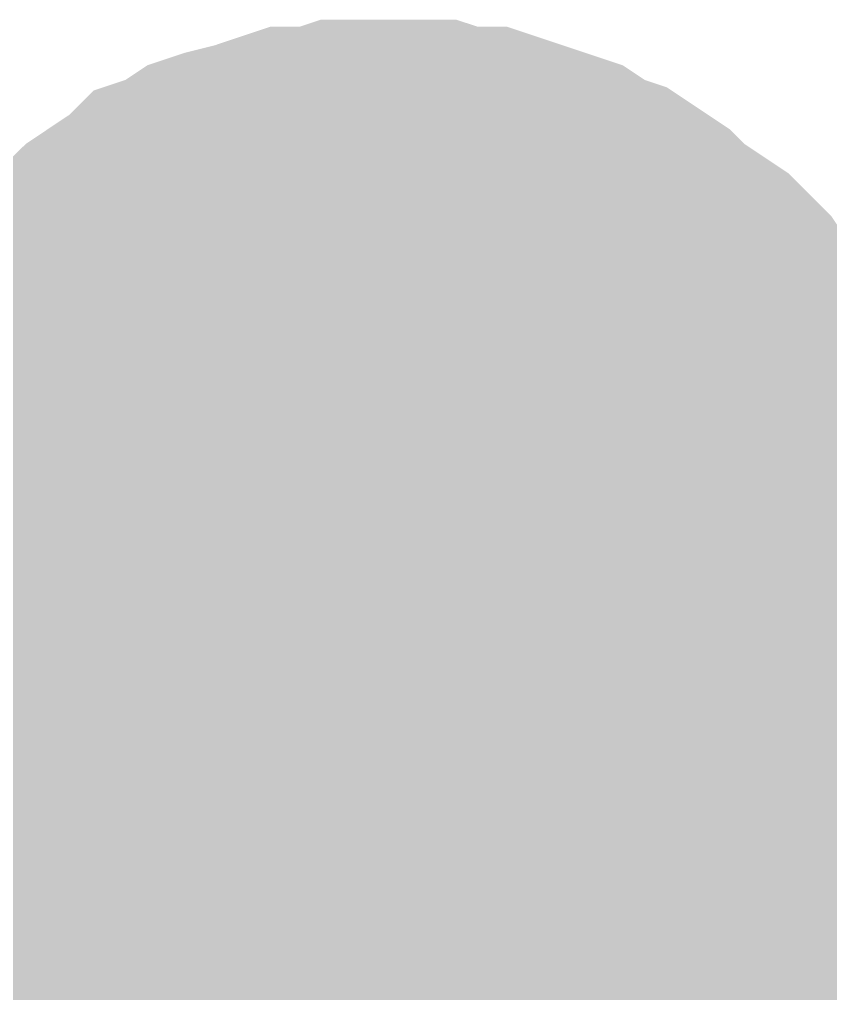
# Model space of a CAD drawing. Header units: inches. Extents: x 0 to 841, y 0 to 594.
# Drawn here: x 219.454 to 220.696, y 364.417 to 365.909 of the extents above; entities that cross this region are included whole.
import ezdxf

# ---------------------------------------------------------------- set-up
doc = ezdxf.new("R2010")
doc.units = ezdxf.units.IN
doc.layers.add('Sheet', color=255, linetype='Continuous')

msp = doc.modelspace()

# ---------------------------------------------------------------- linework, layer by layer
at = {"layer": 'Sheet'}
for points in [[(219.3005, 365.2534, 0.2997, 0.2997, 0), (219.3117, 365.2871, 0.2997, 0.2997, 0), (219.3342, 365.3208, 0.2997, 0.2997, 0), (219.3454, 365.3545, 0.2997, 0.2997, 0), (219.3679, 365.3882, 0.2997, 0.2997, 0), (219.3791, 365.4218, 0.2997, 0.2997, 0), (219.4016, 365.4443, 0.2997, 0.2997, 0), (219.424, 365.478, 0.2997, 0.2997, 0), (219.4577, 365.5117, 0.2997, 0.2997, 0), (219.4802, 365.5341, 0.2997, 0.2997, 0), (219.5026, 365.5566, 0.2997, 0.2997, 0), (219.5363, 365.5791, 0.2997, 0.2997, 0), (219.5588, 365.6015, 0.2997, 0.2997, 0), (219.5924, 365.624, 0.2997, 0.2997, 0), (219.6261, 365.6464, 0.2997, 0.2997, 0), (219.6486, 365.6689, 0.2997, 0.2997, 0), (219.6823, 365.6801, 0.2997, 0.2997, 0), (219.716, 365.7026, 0.2997, 0.2997, 0), (219.7497, 365.7138, 0.2997, 0.2997, 0), (219.7946, 365.725, 0.2997, 0.2997, 0), (219.8283, 365.7363, 0.2997, 0.2997, 0), (219.8619, 365.7475, 0.2997, 0.2997, 0), (219.9069, 365.7475, 0.2997, 0.2997, 0), (219.9405, 365.7587, 0.2997, 0.2997, 0), (219.9742, 365.7587, 0.2997, 0.2997, 0), (220.0191, 365.7587, 0.2997, 0.2997, 0)], [(219.3005, 365.2534, 0.2997, 0.2997, 0), (219.3117, 365.2871, 0.2997, 0.2997, 0), (219.3342, 365.3208, 0.2997, 0.2997, 0), (219.3454, 365.3545, 0.2997, 0.2997, 0), (219.3679, 365.3882, 0.2997, 0.2997, 0), (219.3791, 365.4218, 0.2997, 0.2997, 0), (219.4016, 365.4443, 0.2997, 0.2997, 0), (219.424, 365.478, 0.2997, 0.2997, 0), (219.4577, 365.5117, 0.2997, 0.2997, 0), (219.4802, 365.5341, 0.2997, 0.2997, 0), (219.5026, 365.5566, 0.2997, 0.2997, 0), (219.5363, 365.5791, 0.2997, 0.2997, 0), (219.5588, 365.6015, 0.2997, 0.2997, 0), (219.5924, 365.624, 0.2997, 0.2997, 0), (219.6261, 365.6464, 0.2997, 0.2997, 0), (219.6486, 365.6689, 0.2997, 0.2997, 0), (219.6823, 365.6801, 0.2997, 0.2997, 0), (219.716, 365.7026, 0.2997, 0.2997, 0), (219.7497, 365.7138, 0.2997, 0.2997, 0), (219.7946, 365.725, 0.2997, 0.2997, 0), (219.8283, 365.7363, 0.2997, 0.2997, 0), (219.8619, 365.7475, 0.2997, 0.2997, 0), (219.9069, 365.7475, 0.2997, 0.2997, 0), (219.9405, 365.7587, 0.2997, 0.2997, 0), (219.9742, 365.7587, 0.2997, 0.2997, 0), (220.0191, 365.7587, 0.2997, 0.2997, 0)], [(220.0191, 365.7587, 0.2997, 0.2997, 0), (220.0191, 365.7587, 0.2997, 0.2997, 0)], [(220.0191, 365.7587, 0.2997, 0.2997, 0), (220.0528, 365.7587, 0.2997, 0.2997, 0), (220.0977, 365.7587, 0.2997, 0.2997, 0), (220.1314, 365.7475, 0.2997, 0.2997, 0), (220.1764, 365.7475, 0.2997, 0.2997, 0), (220.21, 365.7363, 0.2997, 0.2997, 0), (220.2437, 365.725, 0.2997, 0.2997, 0), (220.2774, 365.7138, 0.2997, 0.2997, 0), (220.3111, 365.7026, 0.2997, 0.2997, 0), (220.3448, 365.6801, 0.2997, 0.2997, 0), (220.3785, 365.6689, 0.2997, 0.2997, 0), (220.4122, 365.6464, 0.2997, 0.2997, 0), (220.4458, 365.624, 0.2997, 0.2997, 0), (220.4683, 365.6015, 0.2997, 0.2997, 0), (220.502, 365.5791, 0.2997, 0.2997, 0), (220.5357, 365.5566, 0.2997, 0.2997, 0), (220.5581, 365.5341, 0.2997, 0.2997, 0), (220.5806, 365.5117, 0.2997, 0.2997, 0), (220.603, 365.478, 0.2997, 0.2997, 0), (220.6255, 365.4443, 0.2997, 0.2997, 0), (220.648, 365.4218, 0.2997, 0.2997, 0), (220.6704, 365.3882, 0.2997, 0.2997, 0), (220.6929, 365.3545, 0.2997, 0.2997, 0), (220.7041, 365.3208, 0.2997, 0.2997, 0), (220.7266, 365.2871, 0.2997, 0.2997, 0), (220.7378, 365.2534, 0.2997, 0.2997, 0), (220.749, 365.2197, 0.2997, 0.2997, 0), (220.7603, 365.186, 0.2997, 0.2997, 0), (220.7715, 365.1523, 0.2997, 0.2997, 0), (220.7715, 365.1074, 0.2997, 0.2997, 0), (220.7827, 365.0737, 0.2997, 0.2997, 0), (220.7827, 365.0288, 0.2997, 0.2997, 0), (220.7827, 364.9951, 0.2997, 0.2997, 0)], [(220.0191, 365.7587, 0.2997, 0.2997, 0), (220.0191, 365.7587, 0.2997, 0.2997, 0)], [(220.0191, 365.7587, 0.2997, 0.2997, 0), (220.0528, 365.7587, 0.2997, 0.2997, 0), (220.0977, 365.7587, 0.2997, 0.2997, 0), (220.1314, 365.7475, 0.2997, 0.2997, 0), (220.1764, 365.7475, 0.2997, 0.2997, 0), (220.21, 365.7363, 0.2997, 0.2997, 0), (220.2437, 365.725, 0.2997, 0.2997, 0), (220.2774, 365.7138, 0.2997, 0.2997, 0), (220.3111, 365.7026, 0.2997, 0.2997, 0), (220.3448, 365.6801, 0.2997, 0.2997, 0), (220.3785, 365.6689, 0.2997, 0.2997, 0), (220.4122, 365.6464, 0.2997, 0.2997, 0), (220.4458, 365.624, 0.2997, 0.2997, 0), (220.4683, 365.6015, 0.2997, 0.2997, 0), (220.502, 365.5791, 0.2997, 0.2997, 0), (220.5357, 365.5566, 0.2997, 0.2997, 0), (220.5581, 365.5341, 0.2997, 0.2997, 0), (220.5806, 365.5117, 0.2997, 0.2997, 0), (220.603, 365.478, 0.2997, 0.2997, 0), (220.6255, 365.4443, 0.2997, 0.2997, 0), (220.648, 365.4218, 0.2997, 0.2997, 0), (220.6704, 365.3882, 0.2997, 0.2997, 0), (220.6929, 365.3545, 0.2997, 0.2997, 0), (220.7041, 365.3208, 0.2997, 0.2997, 0), (220.7266, 365.2871, 0.2997, 0.2997, 0), (220.7378, 365.2534, 0.2997, 0.2997, 0), (220.749, 365.2197, 0.2997, 0.2997, 0), (220.7603, 365.186, 0.2997, 0.2997, 0), (220.7715, 365.1523, 0.2997, 0.2997, 0), (220.7715, 365.1074, 0.2997, 0.2997, 0), (220.7827, 365.0737, 0.2997, 0.2997, 0), (220.7827, 365.0288, 0.2997, 0.2997, 0), (220.7827, 364.9951, 0.2997, 0.2997, 0)], [(219.4016, 365.4443, 0.0991, 0.0991, 0), (219.424, 365.478, 0.0991, 0.0991, 0), (219.4577, 365.5117, 0.0991, 0.0991, 0), (219.4802, 365.5341, 0.0991, 0.0991, 0), (219.5026, 365.5566, 0.0991, 0.0991, 0), (219.5363, 365.5791, 0.0991, 0.0991, 0), (219.5588, 365.6015, 0.0991, 0.0991, 0), (219.5924, 365.624, 0.0991, 0.0991, 0), (219.6261, 365.6464, 0.0991, 0.0991, 0), (219.6486, 365.6689, 0.0991, 0.0991, 0), (219.6823, 365.6801, 0.0991, 0.0991, 0), (219.716, 365.7026, 0.0991, 0.0991, 0), (219.7497, 365.7138, 0.0991, 0.0991, 0), (219.7946, 365.725, 0.0991, 0.0991, 0), (219.8283, 365.7363, 0.0991, 0.0991, 0), (219.8619, 365.7475, 0.0991, 0.0991, 0), (219.9069, 365.7475, 0.0991, 0.0991, 0), (219.9405, 365.7587, 0.0991, 0.0991, 0), (219.9742, 365.7587, 0.0991, 0.0991, 0), (220.0191, 365.7587, 0.0991, 0.0991, 0)], [(219.4016, 365.4443, 0.0991, 0.0991, 0), (219.424, 365.478, 0.0991, 0.0991, 0), (219.4577, 365.5117, 0.0991, 0.0991, 0), (219.4802, 365.5341, 0.0991, 0.0991, 0), (219.5026, 365.5566, 0.0991, 0.0991, 0), (219.5363, 365.5791, 0.0991, 0.0991, 0), (219.5588, 365.6015, 0.0991, 0.0991, 0), (219.5924, 365.624, 0.0991, 0.0991, 0), (219.6261, 365.6464, 0.0991, 0.0991, 0), (219.6486, 365.6689, 0.0991, 0.0991, 0), (219.6823, 365.6801, 0.0991, 0.0991, 0), (219.716, 365.7026, 0.0991, 0.0991, 0), (219.7497, 365.7138, 0.0991, 0.0991, 0), (219.7946, 365.725, 0.0991, 0.0991, 0), (219.8283, 365.7363, 0.0991, 0.0991, 0), (219.8619, 365.7475, 0.0991, 0.0991, 0), (219.9069, 365.7475, 0.0991, 0.0991, 0), (219.9405, 365.7587, 0.0991, 0.0991, 0), (219.9742, 365.7587, 0.0991, 0.0991, 0), (220.0191, 365.7587, 0.0991, 0.0991, 0)], [(220.0191, 365.7587, 0.0991, 0.0991, 0), (220.0191, 365.7587, 0.0991, 0.0991, 0)], [(220.0191, 365.7587, 0.0991, 0.0991, 0), (220.0528, 365.7587, 0.0991, 0.0991, 0), (220.0977, 365.7587, 0.0991, 0.0991, 0), (220.1314, 365.7475, 0.0991, 0.0991, 0), (220.1764, 365.7475, 0.0991, 0.0991, 0), (220.21, 365.7363, 0.0991, 0.0991, 0), (220.2437, 365.725, 0.0991, 0.0991, 0), (220.2774, 365.7138, 0.0991, 0.0991, 0), (220.3111, 365.7026, 0.0991, 0.0991, 0), (220.3448, 365.6801, 0.0991, 0.0991, 0), (220.3785, 365.6689, 0.0991, 0.0991, 0), (220.4122, 365.6464, 0.0991, 0.0991, 0), (220.4458, 365.624, 0.0991, 0.0991, 0), (220.4683, 365.6015, 0.0991, 0.0991, 0), (220.502, 365.5791, 0.0991, 0.0991, 0), (220.5357, 365.5566, 0.0991, 0.0991, 0), (220.5581, 365.5341, 0.0991, 0.0991, 0), (220.5806, 365.5117, 0.0991, 0.0991, 0), (220.603, 365.478, 0.0991, 0.0991, 0), (220.6255, 365.4443, 0.0991, 0.0991, 0), (220.648, 365.4218, 0.0991, 0.0991, 0), (220.6704, 365.3882, 0.0991, 0.0991, 0), (220.6929, 365.3545, 0.0991, 0.0991, 0), (220.7041, 365.3208, 0.0991, 0.0991, 0), (220.7266, 365.2871, 0.0991, 0.0991, 0), (220.7378, 365.2534, 0.0991, 0.0991, 0), (220.749, 365.2197, 0.0991, 0.0991, 0)], [(220.0191, 365.7587, 0.0991, 0.0991, 0), (220.0191, 365.7587, 0.0991, 0.0991, 0)], [(220.0191, 365.7587, 0.0991, 0.0991, 0), (220.0528, 365.7587, 0.0991, 0.0991, 0), (220.0977, 365.7587, 0.0991, 0.0991, 0), (220.1314, 365.7475, 0.0991, 0.0991, 0), (220.1764, 365.7475, 0.0991, 0.0991, 0), (220.21, 365.7363, 0.0991, 0.0991, 0), (220.2437, 365.725, 0.0991, 0.0991, 0), (220.2774, 365.7138, 0.0991, 0.0991, 0), (220.3111, 365.7026, 0.0991, 0.0991, 0), (220.3448, 365.6801, 0.0991, 0.0991, 0), (220.3785, 365.6689, 0.0991, 0.0991, 0), (220.4122, 365.6464, 0.0991, 0.0991, 0), (220.4458, 365.624, 0.0991, 0.0991, 0), (220.4683, 365.6015, 0.0991, 0.0991, 0), (220.502, 365.5791, 0.0991, 0.0991, 0), (220.5357, 365.5566, 0.0991, 0.0991, 0), (220.5581, 365.5341, 0.0991, 0.0991, 0), (220.5806, 365.5117, 0.0991, 0.0991, 0), (220.603, 365.478, 0.0991, 0.0991, 0), (220.6255, 365.4443, 0.0991, 0.0991, 0), (220.648, 365.4218, 0.0991, 0.0991, 0), (220.6704, 365.3882, 0.0991, 0.0991, 0), (220.6929, 365.3545, 0.0991, 0.0991, 0), (220.7041, 365.3208, 0.0991, 0.0991, 0), (220.7266, 365.2871, 0.0991, 0.0991, 0), (220.7378, 365.2534, 0.0991, 0.0991, 0), (220.749, 365.2197, 0.0991, 0.0991, 0)], [(219.5138, 364.9951, 0.2997, 0.2997, 0), (219.5138, 365.0176, 0.2997, 0.2997, 0), (219.5138, 365.0513, 0.2997, 0.2997, 0), (219.5251, 365.0737, 0.2997, 0.2997, 0), (219.5251, 365.0962, 0.2997, 0.2997, 0), (219.5251, 365.1186, 0.2997, 0.2997, 0), (219.5363, 365.1411, 0.2997, 0.2997, 0), (219.5475, 365.1748, 0.2997, 0.2997, 0), (219.5588, 365.1973, 0.2997, 0.2997, 0), (219.5588, 365.2197, 0.2997, 0.2997, 0), (219.57, 365.2422, 0.2997, 0.2997, 0), (219.5812, 365.2534, 0.2997, 0.2997, 0), (219.6037, 365.2759, 0.2997, 0.2997, 0), (219.6149, 365.2983, 0.2997, 0.2997, 0), (219.6261, 365.3208, 0.2997, 0.2997, 0), (219.6486, 365.332, 0.2997, 0.2997, 0), (219.6598, 365.3545, 0.2997, 0.2997, 0), (219.6823, 365.3657, 0.2997, 0.2997, 0), (219.6935, 365.3882, 0.2997, 0.2997, 0), (219.716, 365.3994, 0.2997, 0.2997, 0), (219.7384, 365.4106, 0.2997, 0.2997, 0), (219.7609, 365.4331, 0.2997, 0.2997, 0), (219.7721, 365.4443, 0.2997, 0.2997, 0), (219.7946, 365.4555, 0.2997, 0.2997, 0), (219.817, 365.4555, 0.2997, 0.2997, 0), (219.8395, 365.4668, 0.2997, 0.2997, 0), (219.8732, 365.478, 0.2997, 0.2997, 0), (219.8956, 365.4892, 0.2997, 0.2997, 0), (219.9181, 365.4892, 0.2997, 0.2997, 0), (219.9405, 365.4892, 0.2997, 0.2997, 0), (219.963, 365.5005, 0.2997, 0.2997, 0), (219.9967, 365.5005, 0.2997, 0.2997, 0), (220.0191, 365.5005, 0.2997, 0.2997, 0)], [(219.5138, 364.9951, 0.2997, 0.2997, 0), (219.5138, 365.0176, 0.2997, 0.2997, 0), (219.5138, 365.0513, 0.2997, 0.2997, 0), (219.5251, 365.0737, 0.2997, 0.2997, 0), (219.5251, 365.0962, 0.2997, 0.2997, 0), (219.5251, 365.1186, 0.2997, 0.2997, 0), (219.5363, 365.1411, 0.2997, 0.2997, 0), (219.5475, 365.1748, 0.2997, 0.2997, 0), (219.5588, 365.1973, 0.2997, 0.2997, 0), (219.5588, 365.2197, 0.2997, 0.2997, 0), (219.57, 365.2422, 0.2997, 0.2997, 0), (219.5812, 365.2534, 0.2997, 0.2997, 0), (219.6037, 365.2759, 0.2997, 0.2997, 0), (219.6149, 365.2983, 0.2997, 0.2997, 0), (219.6261, 365.3208, 0.2997, 0.2997, 0), (219.6486, 365.332, 0.2997, 0.2997, 0), (219.6598, 365.3545, 0.2997, 0.2997, 0), (219.6823, 365.3657, 0.2997, 0.2997, 0), (219.6935, 365.3882, 0.2997, 0.2997, 0), (219.716, 365.3994, 0.2997, 0.2997, 0), (219.7384, 365.4106, 0.2997, 0.2997, 0), (219.7609, 365.4331, 0.2997, 0.2997, 0), (219.7721, 365.4443, 0.2997, 0.2997, 0), (219.7946, 365.4555, 0.2997, 0.2997, 0), (219.817, 365.4555, 0.2997, 0.2997, 0), (219.8395, 365.4668, 0.2997, 0.2997, 0), (219.8732, 365.478, 0.2997, 0.2997, 0), (219.8956, 365.4892, 0.2997, 0.2997, 0), (219.9181, 365.4892, 0.2997, 0.2997, 0), (219.9405, 365.4892, 0.2997, 0.2997, 0), (219.963, 365.5005, 0.2997, 0.2997, 0), (219.9967, 365.5005, 0.2997, 0.2997, 0), (220.0191, 365.5005, 0.2997, 0.2997, 0)], [(220.0191, 365.5005, 0.2997, 0.2997, 0), (220.0191, 365.5005, 0.2997, 0.2997, 0)], [(220.0191, 365.5005, 0.2997, 0.2997, 0), (220.0416, 365.5005, 0.2997, 0.2997, 0), (220.0753, 365.5005, 0.2997, 0.2997, 0), (220.0977, 365.4892, 0.2997, 0.2997, 0), (220.1202, 365.4892, 0.2997, 0.2997, 0), (220.1427, 365.4892, 0.2997, 0.2997, 0), (220.1651, 365.478, 0.2997, 0.2997, 0), (220.1988, 365.4668, 0.2997, 0.2997, 0), (220.2213, 365.4555, 0.2997, 0.2997, 0), (220.2437, 365.4555, 0.2997, 0.2997, 0), (220.2662, 365.4443, 0.2997, 0.2997, 0), (220.2774, 365.4331, 0.2997, 0.2997, 0), (220.2999, 365.4106, 0.2997, 0.2997, 0), (220.3223, 365.3994, 0.2997, 0.2997, 0), (220.3448, 365.3882, 0.2997, 0.2997, 0), (220.356, 365.3657, 0.2997, 0.2997, 0), (220.3785, 365.3545, 0.2997, 0.2997, 0), (220.3897, 365.332, 0.2997, 0.2997, 0), (220.4122, 365.3208, 0.2997, 0.2997, 0), (220.4234, 365.2983, 0.2997, 0.2997, 0), (220.4346, 365.2759, 0.2997, 0.2997, 0), (220.4571, 365.2534, 0.2997, 0.2997, 0), (220.4683, 365.2422, 0.2997, 0.2997, 0), (220.4795, 365.2197, 0.2997, 0.2997, 0), (220.4795, 365.1973, 0.2997, 0.2997, 0), (220.4908, 365.1748, 0.2997, 0.2997, 0), (220.502, 365.1411, 0.2997, 0.2997, 0), (220.5132, 365.1186, 0.2997, 0.2997, 0), (220.5132, 365.0962, 0.2997, 0.2997, 0), (220.5132, 365.0737, 0.2997, 0.2997, 0), (220.5244, 365.0513, 0.2997, 0.2997, 0), (220.5244, 365.0176, 0.2997, 0.2997, 0), (220.5244, 364.9951, 0.2997, 0.2997, 0)], [(220.0191, 365.5005, 0.2997, 0.2997, 0), (220.0191, 365.5005, 0.2997, 0.2997, 0)], [(220.0191, 365.5005, 0.2997, 0.2997, 0), (220.0416, 365.5005, 0.2997, 0.2997, 0), (220.0753, 365.5005, 0.2997, 0.2997, 0), (220.0977, 365.4892, 0.2997, 0.2997, 0), (220.1202, 365.4892, 0.2997, 0.2997, 0), (220.1427, 365.4892, 0.2997, 0.2997, 0), (220.1651, 365.478, 0.2997, 0.2997, 0), (220.1988, 365.4668, 0.2997, 0.2997, 0), (220.2213, 365.4555, 0.2997, 0.2997, 0), (220.2437, 365.4555, 0.2997, 0.2997, 0), (220.2662, 365.4443, 0.2997, 0.2997, 0), (220.2774, 365.4331, 0.2997, 0.2997, 0), (220.2999, 365.4106, 0.2997, 0.2997, 0), (220.3223, 365.3994, 0.2997, 0.2997, 0), (220.3448, 365.3882, 0.2997, 0.2997, 0), (220.356, 365.3657, 0.2997, 0.2997, 0), (220.3785, 365.3545, 0.2997, 0.2997, 0), (220.3897, 365.332, 0.2997, 0.2997, 0), (220.4122, 365.3208, 0.2997, 0.2997, 0), (220.4234, 365.2983, 0.2997, 0.2997, 0), (220.4346, 365.2759, 0.2997, 0.2997, 0), (220.4571, 365.2534, 0.2997, 0.2997, 0), (220.4683, 365.2422, 0.2997, 0.2997, 0), (220.4795, 365.2197, 0.2997, 0.2997, 0), (220.4795, 365.1973, 0.2997, 0.2997, 0), (220.4908, 365.1748, 0.2997, 0.2997, 0), (220.502, 365.1411, 0.2997, 0.2997, 0), (220.5132, 365.1186, 0.2997, 0.2997, 0), (220.5132, 365.0962, 0.2997, 0.2997, 0), (220.5132, 365.0737, 0.2997, 0.2997, 0), (220.5244, 365.0513, 0.2997, 0.2997, 0), (220.5244, 365.0176, 0.2997, 0.2997, 0), (220.5244, 364.9951, 0.2997, 0.2997, 0)], [(219.5138, 364.9951, 0.0991, 0.0991, 0), (219.5138, 365.0176, 0.0991, 0.0991, 0), (219.5138, 365.0513, 0.0991, 0.0991, 0), (219.5251, 365.0737, 0.0991, 0.0991, 0), (219.5251, 365.0962, 0.0991, 0.0991, 0), (219.5251, 365.1186, 0.0991, 0.0991, 0), (219.5363, 365.1411, 0.0991, 0.0991, 0), (219.5475, 365.1748, 0.0991, 0.0991, 0), (219.5588, 365.1973, 0.0991, 0.0991, 0), (219.5588, 365.2197, 0.0991, 0.0991, 0), (219.57, 365.2422, 0.0991, 0.0991, 0), (219.5812, 365.2534, 0.0991, 0.0991, 0), (219.6037, 365.2759, 0.0991, 0.0991, 0), (219.6149, 365.2983, 0.0991, 0.0991, 0), (219.6261, 365.3208, 0.0991, 0.0991, 0), (219.6486, 365.332, 0.0991, 0.0991, 0), (219.6598, 365.3545, 0.0991, 0.0991, 0), (219.6823, 365.3657, 0.0991, 0.0991, 0), (219.6935, 365.3882, 0.0991, 0.0991, 0), (219.716, 365.3994, 0.0991, 0.0991, 0), (219.7384, 365.4106, 0.0991, 0.0991, 0), (219.7609, 365.4331, 0.0991, 0.0991, 0), (219.7721, 365.4443, 0.0991, 0.0991, 0), (219.7946, 365.4555, 0.0991, 0.0991, 0), (219.817, 365.4555, 0.0991, 0.0991, 0), (219.8395, 365.4668, 0.0991, 0.0991, 0), (219.8732, 365.478, 0.0991, 0.0991, 0), (219.8956, 365.4892, 0.0991, 0.0991, 0), (219.9181, 365.4892, 0.0991, 0.0991, 0), (219.9405, 365.4892, 0.0991, 0.0991, 0), (219.963, 365.5005, 0.0991, 0.0991, 0), (219.9967, 365.5005, 0.0991, 0.0991, 0), (220.0191, 365.5005, 0.0991, 0.0991, 0)], [(219.5138, 364.9951, 0.0991, 0.0991, 0), (219.5138, 365.0176, 0.0991, 0.0991, 0), (219.5138, 365.0513, 0.0991, 0.0991, 0), (219.5251, 365.0737, 0.0991, 0.0991, 0), (219.5251, 365.0962, 0.0991, 0.0991, 0), (219.5251, 365.1186, 0.0991, 0.0991, 0), (219.5363, 365.1411, 0.0991, 0.0991, 0), (219.5475, 365.1748, 0.0991, 0.0991, 0), (219.5588, 365.1973, 0.0991, 0.0991, 0), (219.5588, 365.2197, 0.0991, 0.0991, 0), (219.57, 365.2422, 0.0991, 0.0991, 0), (219.5812, 365.2534, 0.0991, 0.0991, 0), (219.6037, 365.2759, 0.0991, 0.0991, 0), (219.6149, 365.2983, 0.0991, 0.0991, 0), (219.6261, 365.3208, 0.0991, 0.0991, 0), (219.6486, 365.332, 0.0991, 0.0991, 0), (219.6598, 365.3545, 0.0991, 0.0991, 0), (219.6823, 365.3657, 0.0991, 0.0991, 0), (219.6935, 365.3882, 0.0991, 0.0991, 0), (219.716, 365.3994, 0.0991, 0.0991, 0), (219.7384, 365.4106, 0.0991, 0.0991, 0), (219.7609, 365.4331, 0.0991, 0.0991, 0), (219.7721, 365.4443, 0.0991, 0.0991, 0), (219.7946, 365.4555, 0.0991, 0.0991, 0), (219.817, 365.4555, 0.0991, 0.0991, 0), (219.8395, 365.4668, 0.0991, 0.0991, 0), (219.8732, 365.478, 0.0991, 0.0991, 0), (219.8956, 365.4892, 0.0991, 0.0991, 0), (219.9181, 365.4892, 0.0991, 0.0991, 0), (219.9405, 365.4892, 0.0991, 0.0991, 0), (219.963, 365.5005, 0.0991, 0.0991, 0), (219.9967, 365.5005, 0.0991, 0.0991, 0), (220.0191, 365.5005, 0.0991, 0.0991, 0)], [(220.0191, 365.5005, 0.0991, 0.0991, 0), (220.0191, 365.5005, 0.0991, 0.0991, 0)], [(220.0191, 365.5005, 0.0991, 0.0991, 0), (220.0416, 365.5005, 0.0991, 0.0991, 0), (220.0753, 365.5005, 0.0991, 0.0991, 0), (220.0977, 365.4892, 0.0991, 0.0991, 0), (220.1202, 365.4892, 0.0991, 0.0991, 0), (220.1427, 365.4892, 0.0991, 0.0991, 0), (220.1651, 365.478, 0.0991, 0.0991, 0), (220.1988, 365.4668, 0.0991, 0.0991, 0), (220.2213, 365.4555, 0.0991, 0.0991, 0), (220.2437, 365.4555, 0.0991, 0.0991, 0), (220.2662, 365.4443, 0.0991, 0.0991, 0), (220.2774, 365.4331, 0.0991, 0.0991, 0), (220.2999, 365.4106, 0.0991, 0.0991, 0), (220.3223, 365.3994, 0.0991, 0.0991, 0), (220.3448, 365.3882, 0.0991, 0.0991, 0), (220.356, 365.3657, 0.0991, 0.0991, 0), (220.3785, 365.3545, 0.0991, 0.0991, 0), (220.3897, 365.332, 0.0991, 0.0991, 0), (220.4122, 365.3208, 0.0991, 0.0991, 0), (220.4234, 365.2983, 0.0991, 0.0991, 0), (220.4346, 365.2759, 0.0991, 0.0991, 0), (220.4571, 365.2534, 0.0991, 0.0991, 0), (220.4683, 365.2422, 0.0991, 0.0991, 0), (220.4795, 365.2197, 0.0991, 0.0991, 0), (220.4795, 365.1973, 0.0991, 0.0991, 0), (220.4908, 365.1748, 0.0991, 0.0991, 0), (220.502, 365.1411, 0.0991, 0.0991, 0), (220.5132, 365.1186, 0.0991, 0.0991, 0), (220.5132, 365.0962, 0.0991, 0.0991, 0), (220.5132, 365.0737, 0.0991, 0.0991, 0), (220.5244, 365.0513, 0.0991, 0.0991, 0), (220.5244, 365.0176, 0.0991, 0.0991, 0), (220.5244, 364.9951, 0.0991, 0.0991, 0)], [(220.0191, 365.5005, 0.0991, 0.0991, 0), (220.0191, 365.5005, 0.0991, 0.0991, 0)], [(220.0191, 365.5005, 0.0991, 0.0991, 0), (220.0416, 365.5005, 0.0991, 0.0991, 0), (220.0753, 365.5005, 0.0991, 0.0991, 0), (220.0977, 365.4892, 0.0991, 0.0991, 0), (220.1202, 365.4892, 0.0991, 0.0991, 0), (220.1427, 365.4892, 0.0991, 0.0991, 0), (220.1651, 365.478, 0.0991, 0.0991, 0), (220.1988, 365.4668, 0.0991, 0.0991, 0), (220.2213, 365.4555, 0.0991, 0.0991, 0), (220.2437, 365.4555, 0.0991, 0.0991, 0), (220.2662, 365.4443, 0.0991, 0.0991, 0), (220.2774, 365.4331, 0.0991, 0.0991, 0), (220.2999, 365.4106, 0.0991, 0.0991, 0), (220.3223, 365.3994, 0.0991, 0.0991, 0), (220.3448, 365.3882, 0.0991, 0.0991, 0), (220.356, 365.3657, 0.0991, 0.0991, 0), (220.3785, 365.3545, 0.0991, 0.0991, 0), (220.3897, 365.332, 0.0991, 0.0991, 0), (220.4122, 365.3208, 0.0991, 0.0991, 0), (220.4234, 365.2983, 0.0991, 0.0991, 0), (220.4346, 365.2759, 0.0991, 0.0991, 0), (220.4571, 365.2534, 0.0991, 0.0991, 0), (220.4683, 365.2422, 0.0991, 0.0991, 0), (220.4795, 365.2197, 0.0991, 0.0991, 0), (220.4795, 365.1973, 0.0991, 0.0991, 0), (220.4908, 365.1748, 0.0991, 0.0991, 0), (220.502, 365.1411, 0.0991, 0.0991, 0), (220.5132, 365.1186, 0.0991, 0.0991, 0), (220.5132, 365.0962, 0.0991, 0.0991, 0), (220.5132, 365.0737, 0.0991, 0.0991, 0), (220.5244, 365.0513, 0.0991, 0.0991, 0), (220.5244, 365.0176, 0.0991, 0.0991, 0), (220.5244, 364.9951, 0.0991, 0.0991, 0)], [(212.5182, 364.9951, 0.7493, 0.7493, 0), (220.0191, 364.9951, 0.7493, 0.7493, 0), (235.021, 364.9951, 0.7493, 0.7493, 0)], [(220.0191, 362.4909, 0.7493, 0.7493, 0), (220.0191, 364.9951, 0.7493, 0.7493, 0)], [(220.0191, 364.4898, 0.2997, 0.2997, 0), (219.9967, 364.4898, 0.2997, 0.2997, 0), (219.963, 364.4898, 0.2997, 0.2997, 0), (219.9405, 364.501, 0.2997, 0.2997, 0), (219.9181, 364.501, 0.2997, 0.2997, 0), (219.8956, 364.501, 0.2997, 0.2997, 0), (219.8732, 364.5123, 0.2997, 0.2997, 0), (219.8395, 364.5235, 0.2997, 0.2997, 0), (219.817, 364.5347, 0.2997, 0.2997, 0), (219.7946, 364.5347, 0.2997, 0.2997, 0), (219.7721, 364.5459, 0.2997, 0.2997, 0), (219.7609, 364.5572, 0.2997, 0.2997, 0), (219.7384, 364.5796, 0.2997, 0.2997, 0), (219.716, 364.5909, 0.2997, 0.2997, 0), (219.6935, 364.6021, 0.2997, 0.2997, 0), (219.6823, 364.6245, 0.2997, 0.2997, 0), (219.6598, 364.6358, 0.2997, 0.2997, 0), (219.6486, 364.6582, 0.2997, 0.2997, 0), (219.6261, 364.6695, 0.2997, 0.2997, 0), (219.6149, 364.6919, 0.2997, 0.2997, 0), (219.6037, 364.7144, 0.2997, 0.2997, 0), (219.5812, 364.7368, 0.2997, 0.2997, 0), (219.57, 364.7481, 0.2997, 0.2997, 0), (219.5588, 364.7705, 0.2997, 0.2997, 0), (219.5588, 364.793, 0.2997, 0.2997, 0), (219.5475, 364.8154, 0.2997, 0.2997, 0), (219.5363, 364.8491, 0.2997, 0.2997, 0), (219.5251, 364.8716, 0.2997, 0.2997, 0), (219.5251, 364.8941, 0.2997, 0.2997, 0), (219.5251, 364.9165, 0.2997, 0.2997, 0), (219.5138, 364.939, 0.2997, 0.2997, 0), (219.5138, 364.9727, 0.2997, 0.2997, 0), (219.5138, 364.9951, 0.2997, 0.2997, 0)], [(219.5138, 364.9951, 0.2997, 0.2997, 0), (219.5138, 364.9951, 0.2997, 0.2997, 0)], [(220.0191, 364.4898, 0.2997, 0.2997, 0), (219.9967, 364.4898, 0.2997, 0.2997, 0), (219.963, 364.4898, 0.2997, 0.2997, 0), (219.9405, 364.501, 0.2997, 0.2997, 0), (219.9181, 364.501, 0.2997, 0.2997, 0), (219.8956, 364.501, 0.2997, 0.2997, 0), (219.8732, 364.5123, 0.2997, 0.2997, 0), (219.8395, 364.5235, 0.2997, 0.2997, 0), (219.817, 364.5347, 0.2997, 0.2997, 0), (219.7946, 364.5347, 0.2997, 0.2997, 0), (219.7721, 364.5459, 0.2997, 0.2997, 0), (219.7609, 364.5572, 0.2997, 0.2997, 0), (219.7384, 364.5796, 0.2997, 0.2997, 0), (219.716, 364.5909, 0.2997, 0.2997, 0), (219.6935, 364.6021, 0.2997, 0.2997, 0), (219.6823, 364.6245, 0.2997, 0.2997, 0), (219.6598, 364.6358, 0.2997, 0.2997, 0), (219.6486, 364.6582, 0.2997, 0.2997, 0), (219.6261, 364.6695, 0.2997, 0.2997, 0), (219.6149, 364.6919, 0.2997, 0.2997, 0), (219.6037, 364.7144, 0.2997, 0.2997, 0), (219.5812, 364.7368, 0.2997, 0.2997, 0), (219.57, 364.7481, 0.2997, 0.2997, 0), (219.5588, 364.7705, 0.2997, 0.2997, 0), (219.5588, 364.793, 0.2997, 0.2997, 0), (219.5475, 364.8154, 0.2997, 0.2997, 0), (219.5363, 364.8491, 0.2997, 0.2997, 0), (219.5251, 364.8716, 0.2997, 0.2997, 0), (219.5251, 364.8941, 0.2997, 0.2997, 0), (219.5251, 364.9165, 0.2997, 0.2997, 0), (219.5138, 364.939, 0.2997, 0.2997, 0), (219.5138, 364.9727, 0.2997, 0.2997, 0), (219.5138, 364.9951, 0.2997, 0.2997, 0)], [(219.5138, 364.9951, 0.2997, 0.2997, 0), (219.5138, 364.9951, 0.2997, 0.2997, 0)], [(220.5244, 364.9951, 0.2997, 0.2997, 0), (220.5244, 364.9727, 0.2997, 0.2997, 0), (220.5244, 364.939, 0.2997, 0.2997, 0), (220.5132, 364.9165, 0.2997, 0.2997, 0), (220.5132, 364.8941, 0.2997, 0.2997, 0), (220.5132, 364.8716, 0.2997, 0.2997, 0), (220.502, 364.8491, 0.2997, 0.2997, 0), (220.4908, 364.8154, 0.2997, 0.2997, 0), (220.4795, 364.793, 0.2997, 0.2997, 0), (220.4795, 364.7705, 0.2997, 0.2997, 0), (220.4683, 364.7481, 0.2997, 0.2997, 0), (220.4571, 364.7368, 0.2997, 0.2997, 0), (220.4346, 364.7144, 0.2997, 0.2997, 0), (220.4234, 364.6919, 0.2997, 0.2997, 0), (220.4122, 364.6695, 0.2997, 0.2997, 0), (220.3897, 364.6582, 0.2997, 0.2997, 0), (220.3785, 364.6358, 0.2997, 0.2997, 0), (220.356, 364.6245, 0.2997, 0.2997, 0), (220.3448, 364.6021, 0.2997, 0.2997, 0), (220.3223, 364.5909, 0.2997, 0.2997, 0), (220.2999, 364.5796, 0.2997, 0.2997, 0), (220.2774, 364.5572, 0.2997, 0.2997, 0), (220.2662, 364.5459, 0.2997, 0.2997, 0), (220.2437, 364.5347, 0.2997, 0.2997, 0), (220.2213, 364.5347, 0.2997, 0.2997, 0), (220.1988, 364.5235, 0.2997, 0.2997, 0), (220.1651, 364.5123, 0.2997, 0.2997, 0), (220.1427, 364.501, 0.2997, 0.2997, 0), (220.1202, 364.501, 0.2997, 0.2997, 0), (220.0977, 364.501, 0.2997, 0.2997, 0), (220.0753, 364.4898, 0.2997, 0.2997, 0), (220.0416, 364.4898, 0.2997, 0.2997, 0), (220.0191, 364.4898, 0.2997, 0.2997, 0)], [(220.5244, 364.9951, 0.2997, 0.2997, 0), (220.5244, 364.9727, 0.2997, 0.2997, 0), (220.5244, 364.939, 0.2997, 0.2997, 0), (220.5132, 364.9165, 0.2997, 0.2997, 0), (220.5132, 364.8941, 0.2997, 0.2997, 0), (220.5132, 364.8716, 0.2997, 0.2997, 0), (220.502, 364.8491, 0.2997, 0.2997, 0), (220.4908, 364.8154, 0.2997, 0.2997, 0), (220.4795, 364.793, 0.2997, 0.2997, 0), (220.4795, 364.7705, 0.2997, 0.2997, 0), (220.4683, 364.7481, 0.2997, 0.2997, 0), (220.4571, 364.7368, 0.2997, 0.2997, 0), (220.4346, 364.7144, 0.2997, 0.2997, 0), (220.4234, 364.6919, 0.2997, 0.2997, 0), (220.4122, 364.6695, 0.2997, 0.2997, 0), (220.3897, 364.6582, 0.2997, 0.2997, 0), (220.3785, 364.6358, 0.2997, 0.2997, 0), (220.356, 364.6245, 0.2997, 0.2997, 0), (220.3448, 364.6021, 0.2997, 0.2997, 0), (220.3223, 364.5909, 0.2997, 0.2997, 0), (220.2999, 364.5796, 0.2997, 0.2997, 0), (220.2774, 364.5572, 0.2997, 0.2997, 0), (220.2662, 364.5459, 0.2997, 0.2997, 0), (220.2437, 364.5347, 0.2997, 0.2997, 0), (220.2213, 364.5347, 0.2997, 0.2997, 0), (220.1988, 364.5235, 0.2997, 0.2997, 0), (220.1651, 364.5123, 0.2997, 0.2997, 0), (220.1427, 364.501, 0.2997, 0.2997, 0), (220.1202, 364.501, 0.2997, 0.2997, 0), (220.0977, 364.501, 0.2997, 0.2997, 0), (220.0753, 364.4898, 0.2997, 0.2997, 0), (220.0416, 364.4898, 0.2997, 0.2997, 0), (220.0191, 364.4898, 0.2997, 0.2997, 0)], [(220.7827, 364.9951, 0.2997, 0.2997, 0), (220.7827, 364.9502, 0.2997, 0.2997, 0), (220.7827, 364.9165, 0.2997, 0.2997, 0), (220.7715, 364.8828, 0.2997, 0.2997, 0), (220.7715, 364.8379, 0.2997, 0.2997, 0), (220.7603, 364.8042, 0.2997, 0.2997, 0), (220.749, 364.7705, 0.2997, 0.2997, 0), (220.7378, 364.7256, 0.2997, 0.2997, 0), (220.7266, 364.6919, 0.2997, 0.2997, 0), (220.7041, 364.6582, 0.2997, 0.2997, 0), (220.6929, 364.6245, 0.2997, 0.2997, 0), (220.6704, 364.6021, 0.2997, 0.2997, 0), (220.648, 364.5684, 0.2997, 0.2997, 0), (220.6255, 364.5347, 0.2997, 0.2997, 0), (220.603, 364.5123, 0.2997, 0.2997, 0), (220.5806, 364.4786, 0.2997, 0.2997, 0), (220.5581, 364.4561, 0.2997, 0.2997, 0), (220.5357, 364.4336, 0.2997, 0.2997, 0), (220.502, 364.4, 0.2997, 0.2997, 0), (220.4683, 364.3775, 0.2997, 0.2997, 0), (220.4458, 364.355, 0.2997, 0.2997, 0), (220.4122, 364.3438, 0.2997, 0.2997, 0), (220.3785, 364.3213, 0.2997, 0.2997, 0), (220.3448, 364.3101, 0.2997, 0.2997, 0), (220.3111, 364.2877, 0.2997, 0.2997, 0), (220.2774, 364.2764, 0.2997, 0.2997, 0), (220.2437, 364.2652, 0.2997, 0.2997, 0)], [(220.7827, 364.9951, 0.2997, 0.2997, 0), (220.7827, 364.9502, 0.2997, 0.2997, 0), (220.7827, 364.9165, 0.2997, 0.2997, 0), (220.7715, 364.8828, 0.2997, 0.2997, 0), (220.7715, 364.8379, 0.2997, 0.2997, 0), (220.7603, 364.8042, 0.2997, 0.2997, 0), (220.749, 364.7705, 0.2997, 0.2997, 0), (220.7378, 364.7256, 0.2997, 0.2997, 0), (220.7266, 364.6919, 0.2997, 0.2997, 0), (220.7041, 364.6582, 0.2997, 0.2997, 0), (220.6929, 364.6245, 0.2997, 0.2997, 0), (220.6704, 364.6021, 0.2997, 0.2997, 0), (220.648, 364.5684, 0.2997, 0.2997, 0), (220.6255, 364.5347, 0.2997, 0.2997, 0), (220.603, 364.5123, 0.2997, 0.2997, 0), (220.5806, 364.4786, 0.2997, 0.2997, 0), (220.5581, 364.4561, 0.2997, 0.2997, 0), (220.5357, 364.4336, 0.2997, 0.2997, 0), (220.502, 364.4, 0.2997, 0.2997, 0), (220.4683, 364.3775, 0.2997, 0.2997, 0), (220.4458, 364.355, 0.2997, 0.2997, 0), (220.4122, 364.3438, 0.2997, 0.2997, 0), (220.3785, 364.3213, 0.2997, 0.2997, 0), (220.3448, 364.3101, 0.2997, 0.2997, 0), (220.3111, 364.2877, 0.2997, 0.2997, 0), (220.2774, 364.2764, 0.2997, 0.2997, 0), (220.2437, 364.2652, 0.2997, 0.2997, 0)], [(220.5244, 364.9951, 0.2997, 0.2997, 0), (220.5244, 364.9951, 0.2997, 0.2997, 0), (220.5244, 364.9951, 0.2997, 0.2997, 0), (220.5244, 364.9951, 0.2997, 0.2997, 0), (220.5244, 364.9951, 0.2997, 0.2997, 0), (220.5244, 364.9951, 0.2997, 0.2997, 0), (220.5244, 364.9951, 0.2997, 0.2997, 0), (220.5244, 364.9951, 0.2997, 0.2997, 0), (220.5244, 364.9951, 0.2997, 0.2997, 0), (220.5244, 364.9951, 0.2997, 0.2997, 0), (220.5244, 364.9951, 0.2997, 0.2997, 0), (220.5244, 364.9951, 0.2997, 0.2997, 0), (220.5244, 364.9951, 0.2997, 0.2997, 0), (220.5244, 364.9951, 0.2997, 0.2997, 0), (220.5244, 364.9951, 0.2997, 0.2997, 0), (220.5244, 364.9951, 0.2997, 0.2997, 0), (220.5244, 364.9951, 0.2997, 0.2997, 0), (220.5244, 364.9951, 0.2997, 0.2997, 0), (220.5244, 364.9951, 0.2997, 0.2997, 0), (220.5244, 364.9951, 0.2997, 0.2997, 0), (220.5244, 364.9951, 0.2997, 0.2997, 0), (220.5244, 364.9951, 0.2997, 0.2997, 0), (220.5244, 364.9951, 0.2997, 0.2997, 0), (220.5244, 364.9951, 0.2997, 0.2997, 0), (220.5244, 364.9951, 0.2997, 0.2997, 0), (220.5244, 364.9951, 0.2997, 0.2997, 0), (220.5244, 364.9951, 0.2997, 0.2997, 0), (220.5244, 364.9951, 0.2997, 0.2997, 0), (220.5244, 364.9951, 0.2997, 0.2997, 0), (220.5244, 364.9951, 0.2997, 0.2997, 0), (220.5244, 364.9951, 0.2997, 0.2997, 0), (220.5244, 364.9951, 0.2997, 0.2997, 0), (220.5244, 364.9951, 0.2997, 0.2997, 0)], [(220.5244, 364.9951, 0.2997, 0.2997, 0), (220.5244, 364.9951, 0.2997, 0.2997, 0)], [(220.5244, 364.9951, 0.2997, 0.2997, 0), (220.5244, 364.9951, 0.2997, 0.2997, 0), (220.5244, 364.9951, 0.2997, 0.2997, 0), (220.5244, 364.9951, 0.2997, 0.2997, 0), (220.5244, 364.9951, 0.2997, 0.2997, 0), (220.5244, 364.9951, 0.2997, 0.2997, 0), (220.5244, 364.9951, 0.2997, 0.2997, 0), (220.5244, 364.9951, 0.2997, 0.2997, 0), (220.5244, 364.9951, 0.2997, 0.2997, 0), (220.5244, 364.9951, 0.2997, 0.2997, 0), (220.5244, 364.9951, 0.2997, 0.2997, 0), (220.5244, 364.9951, 0.2997, 0.2997, 0), (220.5244, 364.9951, 0.2997, 0.2997, 0), (220.5244, 364.9951, 0.2997, 0.2997, 0), (220.5244, 364.9951, 0.2997, 0.2997, 0), (220.5244, 364.9951, 0.2997, 0.2997, 0), (220.5244, 364.9951, 0.2997, 0.2997, 0), (220.5244, 364.9951, 0.2997, 0.2997, 0), (220.5244, 364.9951, 0.2997, 0.2997, 0), (220.5244, 364.9951, 0.2997, 0.2997, 0), (220.5244, 364.9951, 0.2997, 0.2997, 0), (220.5244, 364.9951, 0.2997, 0.2997, 0), (220.5244, 364.9951, 0.2997, 0.2997, 0), (220.5244, 364.9951, 0.2997, 0.2997, 0), (220.5244, 364.9951, 0.2997, 0.2997, 0), (220.5244, 364.9951, 0.2997, 0.2997, 0), (220.5244, 364.9951, 0.2997, 0.2997, 0), (220.5244, 364.9951, 0.2997, 0.2997, 0), (220.5244, 364.9951, 0.2997, 0.2997, 0), (220.5244, 364.9951, 0.2997, 0.2997, 0), (220.5244, 364.9951, 0.2997, 0.2997, 0), (220.5244, 364.9951, 0.2997, 0.2997, 0), (220.5244, 364.9951, 0.2997, 0.2997, 0)], [(220.5244, 364.9951, 0.2997, 0.2997, 0), (220.5244, 364.9951, 0.2997, 0.2997, 0)], [(220.7827, 364.9951, 0.2997, 0.2997, 0), (220.7827, 364.9951, 0.2997, 0.2997, 0), (220.7827, 364.9951, 0.2997, 0.2997, 0), (220.7827, 364.9951, 0.2997, 0.2997, 0), (220.7827, 364.9951, 0.2997, 0.2997, 0), (220.7827, 364.9951, 0.2997, 0.2997, 0), (220.7827, 364.9951, 0.2997, 0.2997, 0), (220.7827, 364.9951, 0.2997, 0.2997, 0), (220.7827, 364.9951, 0.2997, 0.2997, 0), (220.7827, 364.9951, 0.2997, 0.2997, 0), (220.7827, 364.9951, 0.2997, 0.2997, 0), (220.7827, 364.9951, 0.2997, 0.2997, 0), (220.7827, 364.9951, 0.2997, 0.2997, 0), (220.7827, 364.9951, 0.2997, 0.2997, 0), (220.7827, 364.9951, 0.2997, 0.2997, 0), (220.7827, 364.9951, 0.2997, 0.2997, 0), (220.7827, 364.9951, 0.2997, 0.2997, 0), (220.7827, 364.9951, 0.2997, 0.2997, 0), (220.7827, 364.9951, 0.2997, 0.2997, 0), (220.7827, 364.9951, 0.2997, 0.2997, 0), (220.7827, 364.9951, 0.2997, 0.2997, 0), (220.7827, 364.9951, 0.2997, 0.2997, 0), (220.7827, 364.9951, 0.2997, 0.2997, 0), (220.7827, 364.9951, 0.2997, 0.2997, 0), (220.7827, 364.9951, 0.2997, 0.2997, 0), (220.7827, 364.9951, 0.2997, 0.2997, 0), (220.7827, 364.9951, 0.2997, 0.2997, 0), (220.7827, 364.9951, 0.2997, 0.2997, 0), (220.7827, 364.9951, 0.2997, 0.2997, 0), (220.7827, 364.9951, 0.2997, 0.2997, 0), (220.7827, 364.9951, 0.2997, 0.2997, 0), (220.7827, 364.9951, 0.2997, 0.2997, 0), (220.7827, 364.9951, 0.2997, 0.2997, 0)], [(220.7827, 364.9951, 0.2997, 0.2997, 0), (220.7827, 364.9951, 0.2997, 0.2997, 0)], [(220.7827, 364.9951, 0.2997, 0.2997, 0), (220.7827, 364.9951, 0.2997, 0.2997, 0), (220.7827, 364.9951, 0.2997, 0.2997, 0), (220.7827, 364.9951, 0.2997, 0.2997, 0), (220.7827, 364.9951, 0.2997, 0.2997, 0), (220.7827, 364.9951, 0.2997, 0.2997, 0), (220.7827, 364.9951, 0.2997, 0.2997, 0), (220.7827, 364.9951, 0.2997, 0.2997, 0), (220.7827, 364.9951, 0.2997, 0.2997, 0), (220.7827, 364.9951, 0.2997, 0.2997, 0), (220.7827, 364.9951, 0.2997, 0.2997, 0), (220.7827, 364.9951, 0.2997, 0.2997, 0), (220.7827, 364.9951, 0.2997, 0.2997, 0), (220.7827, 364.9951, 0.2997, 0.2997, 0), (220.7827, 364.9951, 0.2997, 0.2997, 0), (220.7827, 364.9951, 0.2997, 0.2997, 0), (220.7827, 364.9951, 0.2997, 0.2997, 0), (220.7827, 364.9951, 0.2997, 0.2997, 0), (220.7827, 364.9951, 0.2997, 0.2997, 0), (220.7827, 364.9951, 0.2997, 0.2997, 0), (220.7827, 364.9951, 0.2997, 0.2997, 0), (220.7827, 364.9951, 0.2997, 0.2997, 0), (220.7827, 364.9951, 0.2997, 0.2997, 0), (220.7827, 364.9951, 0.2997, 0.2997, 0), (220.7827, 364.9951, 0.2997, 0.2997, 0), (220.7827, 364.9951, 0.2997, 0.2997, 0), (220.7827, 364.9951, 0.2997, 0.2997, 0), (220.7827, 364.9951, 0.2997, 0.2997, 0), (220.7827, 364.9951, 0.2997, 0.2997, 0), (220.7827, 364.9951, 0.2997, 0.2997, 0), (220.7827, 364.9951, 0.2997, 0.2997, 0), (220.7827, 364.9951, 0.2997, 0.2997, 0), (220.7827, 364.9951, 0.2997, 0.2997, 0)], [(220.7827, 364.9951, 0.2997, 0.2997, 0), (220.7827, 364.9951, 0.2997, 0.2997, 0)], [(219.5924, 364.355, 0.0991, 0.0991, 0), (219.5588, 364.3775, 0.0991, 0.0991, 0), (219.5363, 364.4, 0.0991, 0.0991, 0), (219.5026, 364.4336, 0.0991, 0.0991, 0), (219.4802, 364.4561, 0.0991, 0.0991, 0), (219.4577, 364.4786, 0.0991, 0.0991, 0), (219.424, 364.5123, 0.0991, 0.0991, 0), (219.4016, 364.5347, 0.0991, 0.0991, 0), (219.3791, 364.5684, 0.0991, 0.0991, 0), (219.3679, 364.6021, 0.0991, 0.0991, 0), (219.3454, 364.6245, 0.0991, 0.0991, 0), (219.3342, 364.6582, 0.0991, 0.0991, 0), (219.3117, 364.6919, 0.0991, 0.0991, 0), (219.3005, 364.7256, 0.0991, 0.0991, 0), (219.2893, 364.7705, 0.0991, 0.0991, 0), (219.278, 364.8042, 0.0991, 0.0991, 0), (219.2668, 364.8379, 0.0991, 0.0991, 0), (219.2668, 364.8828, 0.0991, 0.0991, 0), (219.2556, 364.9165, 0.0991, 0.0991, 0), (219.2556, 364.9502, 0.0991, 0.0991, 0), (219.2556, 364.9951, 0.0991, 0.0991, 0)], [(219.5924, 364.355, 0.0991, 0.0991, 0), (219.5588, 364.3775, 0.0991, 0.0991, 0), (219.5363, 364.4, 0.0991, 0.0991, 0), (219.5026, 364.4336, 0.0991, 0.0991, 0), (219.4802, 364.4561, 0.0991, 0.0991, 0), (219.4577, 364.4786, 0.0991, 0.0991, 0), (219.424, 364.5123, 0.0991, 0.0991, 0), (219.4016, 364.5347, 0.0991, 0.0991, 0), (219.3791, 364.5684, 0.0991, 0.0991, 0), (219.3679, 364.6021, 0.0991, 0.0991, 0), (219.3454, 364.6245, 0.0991, 0.0991, 0), (219.3342, 364.6582, 0.0991, 0.0991, 0), (219.3117, 364.6919, 0.0991, 0.0991, 0), (219.3005, 364.7256, 0.0991, 0.0991, 0), (219.2893, 364.7705, 0.0991, 0.0991, 0), (219.278, 364.8042, 0.0991, 0.0991, 0), (219.2668, 364.8379, 0.0991, 0.0991, 0), (219.2668, 364.8828, 0.0991, 0.0991, 0), (219.2556, 364.9165, 0.0991, 0.0991, 0), (219.2556, 364.9502, 0.0991, 0.0991, 0), (219.2556, 364.9951, 0.0991, 0.0991, 0)], [(220.0191, 364.4898, 0.0991, 0.0991, 0), (219.9967, 364.4898, 0.0991, 0.0991, 0), (219.963, 364.4898, 0.0991, 0.0991, 0), (219.9405, 364.501, 0.0991, 0.0991, 0), (219.9181, 364.501, 0.0991, 0.0991, 0), (219.8956, 364.501, 0.0991, 0.0991, 0), (219.8732, 364.5123, 0.0991, 0.0991, 0), (219.8395, 364.5235, 0.0991, 0.0991, 0), (219.817, 364.5347, 0.0991, 0.0991, 0), (219.7946, 364.5347, 0.0991, 0.0991, 0), (219.7721, 364.5459, 0.0991, 0.0991, 0), (219.7609, 364.5572, 0.0991, 0.0991, 0), (219.7384, 364.5796, 0.0991, 0.0991, 0), (219.716, 364.5909, 0.0991, 0.0991, 0), (219.6935, 364.6021, 0.0991, 0.0991, 0), (219.6823, 364.6245, 0.0991, 0.0991, 0), (219.6598, 364.6358, 0.0991, 0.0991, 0), (219.6486, 364.6582, 0.0991, 0.0991, 0), (219.6261, 364.6695, 0.0991, 0.0991, 0), (219.6149, 364.6919, 0.0991, 0.0991, 0), (219.6037, 364.7144, 0.0991, 0.0991, 0), (219.5812, 364.7368, 0.0991, 0.0991, 0), (219.57, 364.7481, 0.0991, 0.0991, 0), (219.5588, 364.7705, 0.0991, 0.0991, 0), (219.5588, 364.793, 0.0991, 0.0991, 0), (219.5475, 364.8154, 0.0991, 0.0991, 0), (219.5363, 364.8491, 0.0991, 0.0991, 0), (219.5251, 364.8716, 0.0991, 0.0991, 0), (219.5251, 364.8941, 0.0991, 0.0991, 0), (219.5251, 364.9165, 0.0991, 0.0991, 0), (219.5138, 364.939, 0.0991, 0.0991, 0), (219.5138, 364.9727, 0.0991, 0.0991, 0), (219.5138, 364.9951, 0.0991, 0.0991, 0)], [(219.5138, 364.9951, 0.0991, 0.0991, 0), (219.5138, 364.9951, 0.0991, 0.0991, 0)], [(220.0191, 364.4898, 0.0991, 0.0991, 0), (219.9967, 364.4898, 0.0991, 0.0991, 0), (219.963, 364.4898, 0.0991, 0.0991, 0), (219.9405, 364.501, 0.0991, 0.0991, 0), (219.9181, 364.501, 0.0991, 0.0991, 0), (219.8956, 364.501, 0.0991, 0.0991, 0), (219.8732, 364.5123, 0.0991, 0.0991, 0), (219.8395, 364.5235, 0.0991, 0.0991, 0), (219.817, 364.5347, 0.0991, 0.0991, 0), (219.7946, 364.5347, 0.0991, 0.0991, 0), (219.7721, 364.5459, 0.0991, 0.0991, 0), (219.7609, 364.5572, 0.0991, 0.0991, 0), (219.7384, 364.5796, 0.0991, 0.0991, 0), (219.716, 364.5909, 0.0991, 0.0991, 0), (219.6935, 364.6021, 0.0991, 0.0991, 0), (219.6823, 364.6245, 0.0991, 0.0991, 0), (219.6598, 364.6358, 0.0991, 0.0991, 0), (219.6486, 364.6582, 0.0991, 0.0991, 0), (219.6261, 364.6695, 0.0991, 0.0991, 0), (219.6149, 364.6919, 0.0991, 0.0991, 0), (219.6037, 364.7144, 0.0991, 0.0991, 0), (219.5812, 364.7368, 0.0991, 0.0991, 0), (219.57, 364.7481, 0.0991, 0.0991, 0), (219.5588, 364.7705, 0.0991, 0.0991, 0), (219.5588, 364.793, 0.0991, 0.0991, 0), (219.5475, 364.8154, 0.0991, 0.0991, 0), (219.5363, 364.8491, 0.0991, 0.0991, 0), (219.5251, 364.8716, 0.0991, 0.0991, 0), (219.5251, 364.8941, 0.0991, 0.0991, 0), (219.5251, 364.9165, 0.0991, 0.0991, 0), (219.5138, 364.939, 0.0991, 0.0991, 0), (219.5138, 364.9727, 0.0991, 0.0991, 0), (219.5138, 364.9951, 0.0991, 0.0991, 0)], [(219.5138, 364.9951, 0.0991, 0.0991, 0), (219.5138, 364.9951, 0.0991, 0.0991, 0)], [(220.5244, 364.9951, 0.0991, 0.0991, 0), (220.5244, 364.9727, 0.0991, 0.0991, 0), (220.5244, 364.939, 0.0991, 0.0991, 0), (220.5132, 364.9165, 0.0991, 0.0991, 0), (220.5132, 364.8941, 0.0991, 0.0991, 0), (220.5132, 364.8716, 0.0991, 0.0991, 0), (220.502, 364.8491, 0.0991, 0.0991, 0), (220.4908, 364.8154, 0.0991, 0.0991, 0), (220.4795, 364.793, 0.0991, 0.0991, 0), (220.4795, 364.7705, 0.0991, 0.0991, 0), (220.4683, 364.7481, 0.0991, 0.0991, 0), (220.4571, 364.7368, 0.0991, 0.0991, 0), (220.4346, 364.7144, 0.0991, 0.0991, 0), (220.4234, 364.6919, 0.0991, 0.0991, 0), (220.4122, 364.6695, 0.0991, 0.0991, 0), (220.3897, 364.6582, 0.0991, 0.0991, 0), (220.3785, 364.6358, 0.0991, 0.0991, 0), (220.356, 364.6245, 0.0991, 0.0991, 0), (220.3448, 364.6021, 0.0991, 0.0991, 0), (220.3223, 364.5909, 0.0991, 0.0991, 0), (220.2999, 364.5796, 0.0991, 0.0991, 0), (220.2774, 364.5572, 0.0991, 0.0991, 0), (220.2662, 364.5459, 0.0991, 0.0991, 0), (220.2437, 364.5347, 0.0991, 0.0991, 0), (220.2213, 364.5347, 0.0991, 0.0991, 0), (220.1988, 364.5235, 0.0991, 0.0991, 0), (220.1651, 364.5123, 0.0991, 0.0991, 0), (220.1427, 364.501, 0.0991, 0.0991, 0), (220.1202, 364.501, 0.0991, 0.0991, 0), (220.0977, 364.501, 0.0991, 0.0991, 0), (220.0753, 364.4898, 0.0991, 0.0991, 0), (220.0416, 364.4898, 0.0991, 0.0991, 0), (220.0191, 364.4898, 0.0991, 0.0991, 0)], [(220.5244, 364.9951, 0.0991, 0.0991, 0), (220.5244, 364.9727, 0.0991, 0.0991, 0), (220.5244, 364.939, 0.0991, 0.0991, 0), (220.5132, 364.9165, 0.0991, 0.0991, 0), (220.5132, 364.8941, 0.0991, 0.0991, 0), (220.5132, 364.8716, 0.0991, 0.0991, 0), (220.502, 364.8491, 0.0991, 0.0991, 0), (220.4908, 364.8154, 0.0991, 0.0991, 0), (220.4795, 364.793, 0.0991, 0.0991, 0), (220.4795, 364.7705, 0.0991, 0.0991, 0), (220.4683, 364.7481, 0.0991, 0.0991, 0), (220.4571, 364.7368, 0.0991, 0.0991, 0), (220.4346, 364.7144, 0.0991, 0.0991, 0), (220.4234, 364.6919, 0.0991, 0.0991, 0), (220.4122, 364.6695, 0.0991, 0.0991, 0), (220.3897, 364.6582, 0.0991, 0.0991, 0), (220.3785, 364.6358, 0.0991, 0.0991, 0), (220.356, 364.6245, 0.0991, 0.0991, 0), (220.3448, 364.6021, 0.0991, 0.0991, 0), (220.3223, 364.5909, 0.0991, 0.0991, 0), (220.2999, 364.5796, 0.0991, 0.0991, 0), (220.2774, 364.5572, 0.0991, 0.0991, 0), (220.2662, 364.5459, 0.0991, 0.0991, 0), (220.2437, 364.5347, 0.0991, 0.0991, 0), (220.2213, 364.5347, 0.0991, 0.0991, 0), (220.1988, 364.5235, 0.0991, 0.0991, 0), (220.1651, 364.5123, 0.0991, 0.0991, 0), (220.1427, 364.501, 0.0991, 0.0991, 0), (220.1202, 364.501, 0.0991, 0.0991, 0), (220.0977, 364.501, 0.0991, 0.0991, 0), (220.0753, 364.4898, 0.0991, 0.0991, 0), (220.0416, 364.4898, 0.0991, 0.0991, 0), (220.0191, 364.4898, 0.0991, 0.0991, 0)], [(220.5244, 364.9951, 0.0991, 0.0991, 0), (220.5244, 364.9951, 0.0991, 0.0991, 0), (220.5244, 364.9951, 0.0991, 0.0991, 0), (220.5244, 364.9951, 0.0991, 0.0991, 0), (220.5244, 364.9951, 0.0991, 0.0991, 0), (220.5244, 364.9951, 0.0991, 0.0991, 0), (220.5244, 364.9951, 0.0991, 0.0991, 0), (220.5244, 364.9951, 0.0991, 0.0991, 0), (220.5244, 364.9951, 0.0991, 0.0991, 0), (220.5244, 364.9951, 0.0991, 0.0991, 0), (220.5244, 364.9951, 0.0991, 0.0991, 0), (220.5244, 364.9951, 0.0991, 0.0991, 0), (220.5244, 364.9951, 0.0991, 0.0991, 0), (220.5244, 364.9951, 0.0991, 0.0991, 0), (220.5244, 364.9951, 0.0991, 0.0991, 0), (220.5244, 364.9951, 0.0991, 0.0991, 0), (220.5244, 364.9951, 0.0991, 0.0991, 0), (220.5244, 364.9951, 0.0991, 0.0991, 0), (220.5244, 364.9951, 0.0991, 0.0991, 0), (220.5244, 364.9951, 0.0991, 0.0991, 0), (220.5244, 364.9951, 0.0991, 0.0991, 0), (220.5244, 364.9951, 0.0991, 0.0991, 0), (220.5244, 364.9951, 0.0991, 0.0991, 0), (220.5244, 364.9951, 0.0991, 0.0991, 0), (220.5244, 364.9951, 0.0991, 0.0991, 0), (220.5244, 364.9951, 0.0991, 0.0991, 0), (220.5244, 364.9951, 0.0991, 0.0991, 0), (220.5244, 364.9951, 0.0991, 0.0991, 0), (220.5244, 364.9951, 0.0991, 0.0991, 0), (220.5244, 364.9951, 0.0991, 0.0991, 0), (220.5244, 364.9951, 0.0991, 0.0991, 0), (220.5244, 364.9951, 0.0991, 0.0991, 0), (220.5244, 364.9951, 0.0991, 0.0991, 0)], [(220.5244, 364.9951, 0.0991, 0.0991, 0), (220.5244, 364.9951, 0.0991, 0.0991, 0)], [(220.5244, 364.9951, 0.0991, 0.0991, 0), (220.5244, 364.9951, 0.0991, 0.0991, 0), (220.5244, 364.9951, 0.0991, 0.0991, 0), (220.5244, 364.9951, 0.0991, 0.0991, 0), (220.5244, 364.9951, 0.0991, 0.0991, 0), (220.5244, 364.9951, 0.0991, 0.0991, 0), (220.5244, 364.9951, 0.0991, 0.0991, 0), (220.5244, 364.9951, 0.0991, 0.0991, 0), (220.5244, 364.9951, 0.0991, 0.0991, 0), (220.5244, 364.9951, 0.0991, 0.0991, 0), (220.5244, 364.9951, 0.0991, 0.0991, 0), (220.5244, 364.9951, 0.0991, 0.0991, 0), (220.5244, 364.9951, 0.0991, 0.0991, 0), (220.5244, 364.9951, 0.0991, 0.0991, 0), (220.5244, 364.9951, 0.0991, 0.0991, 0), (220.5244, 364.9951, 0.0991, 0.0991, 0), (220.5244, 364.9951, 0.0991, 0.0991, 0), (220.5244, 364.9951, 0.0991, 0.0991, 0), (220.5244, 364.9951, 0.0991, 0.0991, 0), (220.5244, 364.9951, 0.0991, 0.0991, 0), (220.5244, 364.9951, 0.0991, 0.0991, 0), (220.5244, 364.9951, 0.0991, 0.0991, 0), (220.5244, 364.9951, 0.0991, 0.0991, 0), (220.5244, 364.9951, 0.0991, 0.0991, 0), (220.5244, 364.9951, 0.0991, 0.0991, 0), (220.5244, 364.9951, 0.0991, 0.0991, 0), (220.5244, 364.9951, 0.0991, 0.0991, 0), (220.5244, 364.9951, 0.0991, 0.0991, 0), (220.5244, 364.9951, 0.0991, 0.0991, 0), (220.5244, 364.9951, 0.0991, 0.0991, 0), (220.5244, 364.9951, 0.0991, 0.0991, 0), (220.5244, 364.9951, 0.0991, 0.0991, 0), (220.5244, 364.9951, 0.0991, 0.0991, 0)], [(220.5244, 364.9951, 0.0991, 0.0991, 0), (220.5244, 364.9951, 0.0991, 0.0991, 0)], [(219.7946, 364.2652, 0.2997, 0.2997, 0), (219.7497, 364.2764, 0.2997, 0.2997, 0), (219.716, 364.2877, 0.2997, 0.2997, 0), (219.6823, 364.3101, 0.2997, 0.2997, 0), (219.6486, 364.3213, 0.2997, 0.2997, 0), (219.6261, 364.3438, 0.2997, 0.2997, 0), (219.5924, 364.355, 0.2997, 0.2997, 0), (219.5588, 364.3775, 0.2997, 0.2997, 0), (219.5363, 364.4, 0.2997, 0.2997, 0), (219.5026, 364.4336, 0.2997, 0.2997, 0), (219.4802, 364.4561, 0.2997, 0.2997, 0), (219.4577, 364.4786, 0.2997, 0.2997, 0), (219.424, 364.5123, 0.2997, 0.2997, 0), (219.4016, 364.5347, 0.2997, 0.2997, 0), (219.3791, 364.5684, 0.2997, 0.2997, 0), (219.3679, 364.6021, 0.2997, 0.2997, 0), (219.3454, 364.6245, 0.2997, 0.2997, 0), (219.3342, 364.6582, 0.2997, 0.2997, 0), (219.3117, 364.6919, 0.2997, 0.2997, 0), (219.3005, 364.7256, 0.2997, 0.2997, 0)], [(219.7946, 364.2652, 0.2997, 0.2997, 0), (219.7497, 364.2764, 0.2997, 0.2997, 0), (219.716, 364.2877, 0.2997, 0.2997, 0), (219.6823, 364.3101, 0.2997, 0.2997, 0), (219.6486, 364.3213, 0.2997, 0.2997, 0), (219.6261, 364.3438, 0.2997, 0.2997, 0), (219.5924, 364.355, 0.2997, 0.2997, 0), (219.5588, 364.3775, 0.2997, 0.2997, 0), (219.5363, 364.4, 0.2997, 0.2997, 0), (219.5026, 364.4336, 0.2997, 0.2997, 0), (219.4802, 364.4561, 0.2997, 0.2997, 0), (219.4577, 364.4786, 0.2997, 0.2997, 0), (219.424, 364.5123, 0.2997, 0.2997, 0), (219.4016, 364.5347, 0.2997, 0.2997, 0), (219.3791, 364.5684, 0.2997, 0.2997, 0), (219.3679, 364.6021, 0.2997, 0.2997, 0), (219.3454, 364.6245, 0.2997, 0.2997, 0), (219.3342, 364.6582, 0.2997, 0.2997, 0), (219.3117, 364.6919, 0.2997, 0.2997, 0), (219.3005, 364.7256, 0.2997, 0.2997, 0)], [(220.749, 364.7705, 0.0991, 0.0991, 0), (220.7378, 364.7256, 0.0991, 0.0991, 0), (220.7266, 364.6919, 0.0991, 0.0991, 0), (220.7041, 364.6582, 0.0991, 0.0991, 0), (220.6929, 364.6245, 0.0991, 0.0991, 0), (220.6704, 364.6021, 0.0991, 0.0991, 0), (220.648, 364.5684, 0.0991, 0.0991, 0), (220.6255, 364.5347, 0.0991, 0.0991, 0), (220.603, 364.5123, 0.0991, 0.0991, 0), (220.5806, 364.4786, 0.0991, 0.0991, 0), (220.5581, 364.4561, 0.0991, 0.0991, 0), (220.5357, 364.4336, 0.0991, 0.0991, 0), (220.502, 364.4, 0.0991, 0.0991, 0), (220.4683, 364.3775, 0.0991, 0.0991, 0), (220.4458, 364.355, 0.0991, 0.0991, 0)], [(220.749, 364.7705, 0.0991, 0.0991, 0), (220.7378, 364.7256, 0.0991, 0.0991, 0), (220.7266, 364.6919, 0.0991, 0.0991, 0), (220.7041, 364.6582, 0.0991, 0.0991, 0), (220.6929, 364.6245, 0.0991, 0.0991, 0), (220.6704, 364.6021, 0.0991, 0.0991, 0), (220.648, 364.5684, 0.0991, 0.0991, 0), (220.6255, 364.5347, 0.0991, 0.0991, 0), (220.603, 364.5123, 0.0991, 0.0991, 0), (220.5806, 364.4786, 0.0991, 0.0991, 0), (220.5581, 364.4561, 0.0991, 0.0991, 0), (220.5357, 364.4336, 0.0991, 0.0991, 0), (220.502, 364.4, 0.0991, 0.0991, 0), (220.4683, 364.3775, 0.0991, 0.0991, 0), (220.4458, 364.355, 0.0991, 0.0991, 0)]]:
    msp.add_lwpolyline(points, format="xyseb", dxfattribs=at)
msp.add_lwpolyline([(219.746, 365, 0.508, 0.508, 1), (220.254, 365, 0.508, 0.508, 1)], format="xyseb", close=True, dxfattribs=at)

doc.saveas('drawing.dxf')
